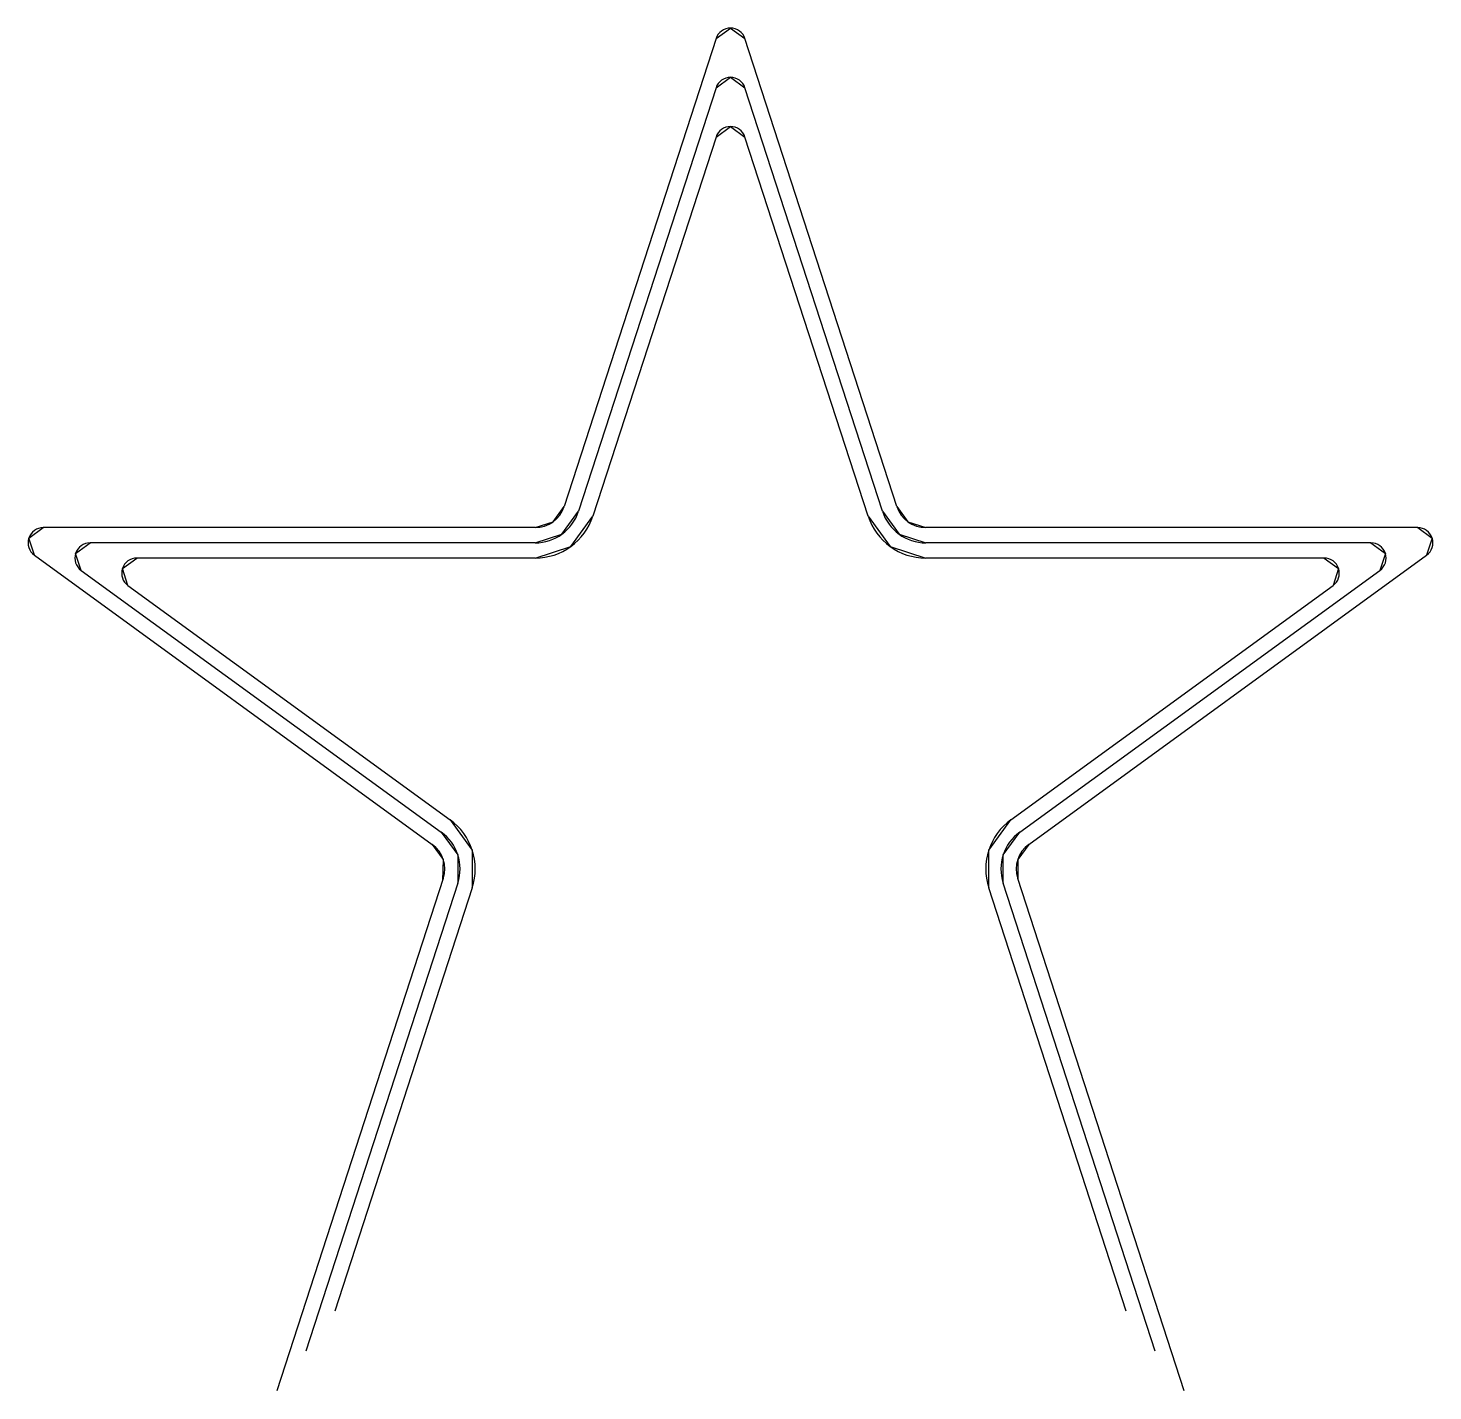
# Model space of a CAD drawing. Header units: millimetres. Extents: x -46.2 to 46.2, y -45.1 to 44.5.
import ezdxf

# ---------------------------------------------------------------- set-up
doc = ezdxf.new("R2010")
doc.units = ezdxf.units.MM
doc.layers.add('traces', color=1, linetype='Continuous')

msp = doc.modelspace()

# ---------------------------------------------------------------- linework, layer by layer
at = {"layer": 'traces'}
for p, q in [((-0.951057, 43.836881), (-0.000001, 44.527864)), ((-0.000001, 44.527864), (0.951057, 43.836881)), ((-0.951056, 43.836881), (-10.948185, 13.068884)), ((10.948185, 13.068884), (0.951057, 43.836881)), ((-0.951056, 40.600813), (0, 41.291796)), ((0, 41.291796), (0.951056, 40.600813)), ((-0.951056, 40.600813), (-9.997128, 12.759867)), ((9.997128, 12.759867), (0.951057, 40.600813)), ((-0.951057, 37.364745), (0, 38.055728)), ((0, 38.055728), (0.951057, 37.364745)), ((-0.951056, 37.364745), (-9.046072, 12.45085)), ((9.046072, 12.45085), (0.951057, 37.364745)), ((-11.674727, 12.068884), (-10.948185, 13.068884)), ((10.948185, 13.068884), (11.674727, 12.068884)), ((-12.850298, 11.686918), (-11.674727, 12.068884)), ((-11.086942, 11.259867), (-9.997128, 12.759867)), ((-10.499157, 10.45085), (-9.046072, 12.45085)), ((9.046072, 12.45085), (10.499157, 10.45085)), ((9.997128, 12.759867), (11.086942, 11.259867)), ((11.674727, 12.068884), (12.850298, 11.686918)), ((-46.152741, 10.995935), (-45.201685, 11.686918)), ((-12.850298, 11.686918), (-45.201685, 11.686918)), ((-12.850298, 10.686918), (-11.086942, 11.259867)), ((11.086942, 11.259867), (12.850298, 10.686918)), ((45.201685, 11.686918), (12.850298, 11.686918)), ((45.201685, 11.686918), (46.152741, 10.995935)), ((-45.78947, 9.877901), (-46.152741, 10.995935)), ((-43.075058, 9.995935), (-42.124001, 10.686918)), ((-12.850298, 10.686918), (-42.124001, 10.686918)), ((-12.850298, 9.686918), (-10.499157, 10.45085)), ((10.499157, 10.45085), (12.850298, 9.686918)), ((42.124001, 10.686918), (12.850298, 10.686918)), ((42.124001, 10.686918), (43.075058, 9.995935)), ((46.152741, 10.995935), (45.78947, 9.877901)), ((-45.78947, 9.877901), (-19.616648, -9.137767)), ((-42.711787, 8.877901), (-43.075058, 9.995935)), ((-39.997374, 8.995935), (-39.046318, 9.686918)), ((-12.850298, 9.686918), (-39.046318, 9.686918)), ((39.046318, 9.686918), (12.850298, 9.686918)), ((19.616648, -9.137767), (45.78947, 9.877901)), ((39.046318, 9.686918), (39.997374, 8.995935)), ((43.075058, 9.995935), (42.711787, 8.877901)), ((-42.711787, 8.877901), (-19.028863, -8.32875)), ((-39.634103, 7.877901), (-39.997374, 8.995935)), ((19.028863, -8.32875), (42.711787, 8.877901)), ((39.997374, 8.995935), (39.634103, 7.877901)), ((-39.634103, 7.877901), (-18.441078, -7.519733)), ((18.441078, -7.519733), (39.634103, 7.877901)), ((-18.441078, -7.519733), (-16.987993, -9.519733)), ((16.987993, -9.519733), (18.441078, -7.519733)), ((-19.616648, -9.137767), (-18.890106, -10.137767)), ((-19.028863, -8.32875), (-17.939049, -9.82875)), ((17.939049, -9.82875), (19.028863, -8.32875)), ((19.616648, -9.137767), (18.890106, -10.137767)), ((-18.890106, -10.137767), (-18.943261, -11.518267)), ((-17.939049, -9.82875), (-17.939049, -11.682852)), ((-16.987993, -9.519733), (-16.987993, -11.991869)), ((16.987993, -11.991869), (16.987993, -9.519733)), ((17.939049, -11.682852), (17.939049, -9.82875)), ((18.890106, -10.137767), (18.890106, -11.373835)), ((-18.890106, -11.373835), (-29.838291, -45.068884)), ((-17.939049, -11.682852), (-27.936177, -42.450849)), ((-16.987993, -11.991869), (-26.034064, -39.832814)), ((26.034065, -39.832817), (16.987993, -11.991869)), ((27.936178, -42.45085), (17.939049, -11.682852)), ((29.838291, -45.068884), (18.890106, -11.373835))]:
    msp.add_line(p, q, dxfattribs=at)
for centre, radius, start, end in [((0, 43.527864), 1, 18, 162), ((0, 40.291796), 1, 18, 162), ((0, 37.055728), 1, 18, 162), ((-12.850298, 13.686918), 2, 270, 342), ((12.850298, 13.686918), 2, 198, 270), ((-12.850298, 13.686918), 3, 270, 342), ((-12.850298, 13.686918), 4, 270, 342), ((12.850298, 13.686918), 4, 198, 270), ((12.850298, 13.686918), 3, 198, 270), ((-45.201685, 10.686918), 1, 90, 234), ((45.201685, 10.686918), 1, 306, 90), ((-42.124001, 9.686918), 1, 90, 234), ((42.124001, 9.686918), 1, 306, 90), ((-39.046318, 8.686918), 1, 90, 234), ((39.046318, 8.686918), 1, 306, 90), ((-20.792219, -10.755801), 4, 342, 54), ((20.792219, -10.755801), 4, 126, 198), ((-20.792219, -10.755801), 2, 342, 54), ((-20.792219, -10.755801), 3, 342, 54), ((20.792219, -10.755801), 3, 126, 198), ((20.792219, -10.755801), 2, 126, 198)]:
    msp.add_arc(centre, radius, start, end, dxfattribs=at)

doc.saveas('drawing.dxf')
